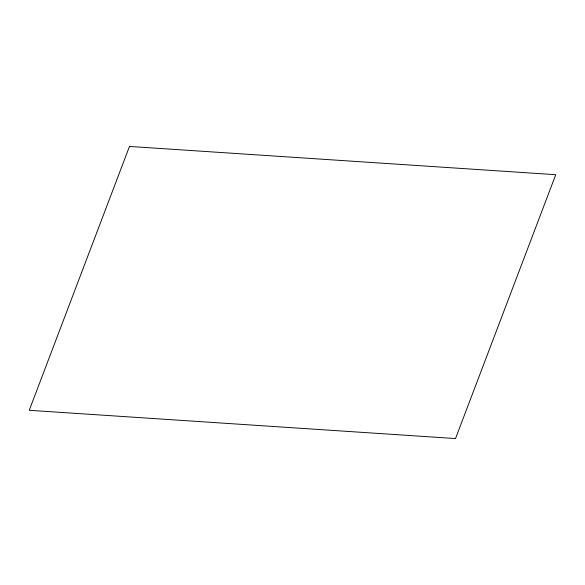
<?xml version="1.0" encoding="UTF-8"?>
<svg xmlns="http://www.w3.org/2000/svg" width="585" height="585" viewBox="0 0 585 585"><rect width="100%" height="100%" fill="white"/><g stroke="black" fill="none" stroke-linecap="round" stroke-linejoin="round"><path stroke-width="0.88" d="M129.482 146.44L29.25 410.297L455.518 438.56L555.75 174.703L129.482 146.44"/></g></svg>
